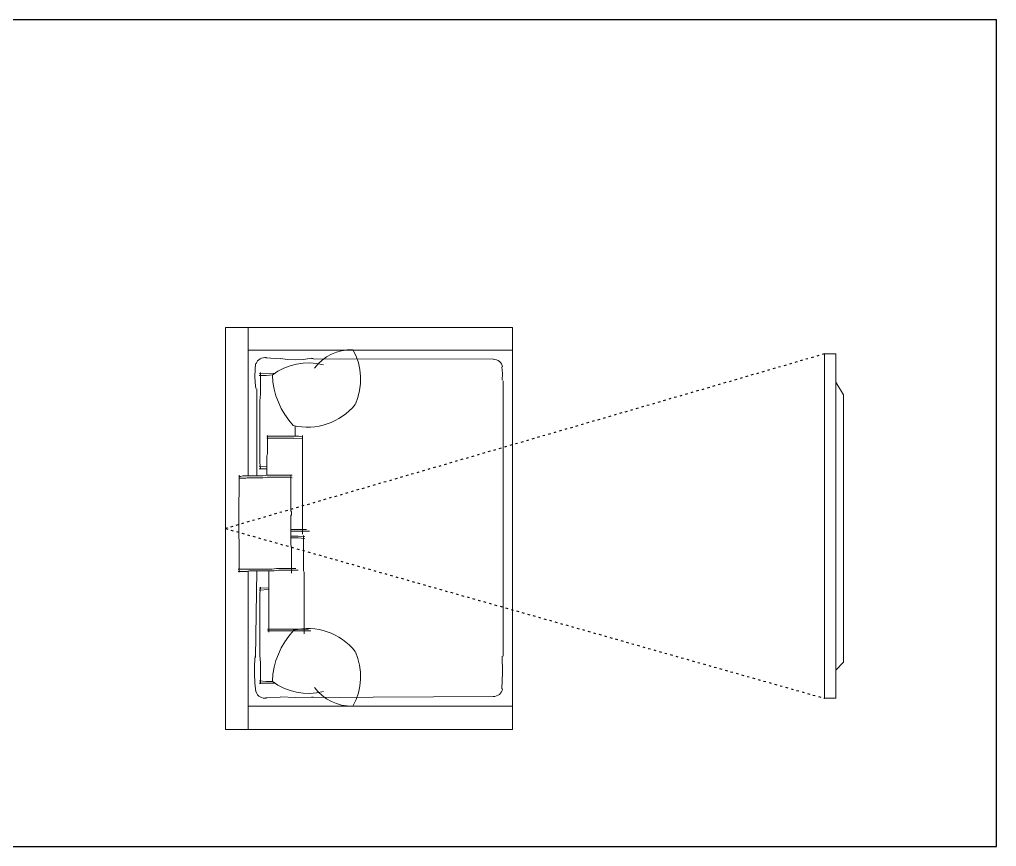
# Model space of a CAD drawing. Extents: x 185064 to 343242, y -369192 to -264966.
# Drawn here: x 282567 to 287702, y -316695 to -312350 of the extents above; entities that cross this region are included whole.
import ezdxf

# ---------------------------------------------------------------- set-up
doc = ezdxf.new("R2010")
doc.units = 0
doc.linetypes.add('ACAD_ISO03W100', pattern=[30, 12, -18])
doc.layers.add('打印框', color=4, linetype='Continuous')

# ---------------------------------------------------------------- blocks, each defined once
blk = doc.blocks.new('A$C1FFB51D2')
at = {"color": 3, "lineweight": 0}
for points in [[(120, 1992.6), (1509.5, 1992.6), (1509.5, 2112.6), (0, 2112.6), (0, 0), (1509.5, 0), (1509.5, 123.2), (120, 123.2)], [(120, 2112.6), (120, 1332.6)], [(215.1, 1954), (206.3, 1954.7), (197.7, 1953.9), (189.5, 1951.6), (181.9, 1947.9), (175, 1943), (169, 1936.9), (164.2, 1929.7), (160.5, 1921.7)], [(212.3, 1953.2), (287.2, 1948.5)], [(668.6, 1995.7), (639.3, 1994.8), (610.7, 1990.4), (583, 1982.7), (556.5, 1971.8), (531.5, 1957.8), (508.2, 1940.9), (487, 1921.2), (468.1, 1898.9)], [(683.2, 1710), (696.3, 1745.1), (705.2, 1781.1), (709.8, 1817.7), (710.2, 1854.4), (706.4, 1890.9), (698.4, 1926.9), (686.2, 1961.9), (669.9, 1995.7)], [(1509.5, 1992.6), (1509.5, 123.2)], [(157.7, 1922.4), (155.3, 1889.6), (154.8, 1856.8), (156.2, 1824), (159.5, 1791.3)], [(514.4, 1915.8), (479.2, 1923.1), (443.7, 1926.2), (408.3, 1925.2), (373.4, 1920.3), (339.2, 1911.5), (306.2, 1898.7), (274.6, 1882.3), (244.9, 1862)], [(287.6, 1949.2), (328.4, 1943.7), (369.6, 1942.1), (410.6, 1944.6), (451.4, 1951.1)], [(460.5, 1948.9), (452.3, 1949.4)], [(461.1, 1948.4), (1408.4, 1945.3)], [(1455.5, 1905), (1453.6, 1913.6), (1450.2, 1921.5), (1445.5, 1928.4), (1439.6, 1934.4), (1432.7, 1939.2), (1425, 1942.7), (1416.7, 1944.8), (1407.9, 1945.2)], [(1455.2, 1835.1), (1455.6, 1870.8), (1453.4, 1906.5)], [(176.8, 1869.5), (262.1, 1872.6)], [(176.8, 1860), (214.7, 1860), (249.5, 1863.2)], [(183.2, 1875.8), (183.2, 1837.9), (183.2, 1800), (183.2, 1762.1), (180, 1727.4), (180, 1708.4), (180, 1692.6), (180, 1676.8), (180, 1661.1), (180, 1645.3), (180, 1629.5), (180, 1613.7), (180, 1601.1), (180, 1588.4), (180, 1572.6), (180, 1550.5), (180, 1525.3), (180, 1512.6), (180, 1500), (180, 1487.4), (180, 1471.6), (180, 1455.8), (180, 1440), (180, 1424.2), (180, 1405.3), (183.2, 1367.4)], [(246.6, 1861.3), (249.7, 1824.7), (256, 1788.7), (265.3, 1753.6), (277.8, 1719.5), (293.1, 1686.6), (311.4, 1655.1), (332.4, 1625.3), (356.1, 1597.3)], [(1458.9, 1597.9), (1458.9, 1831.6)], [(164.2, 1332.6), (164.2, 1790.5)], [(355.7, 1597.3), (378.5, 1592.7), (401.3, 1589.8), (424.1, 1588.5), (446.9, 1588.8), (469.4, 1590.7), (491.7, 1594.1), (513.6, 1599.1), (535.1, 1605.6), (556.1, 1613.6), (576.5, 1623), (596.3, 1633.8), (615.3, 1646), (633.5, 1659.6), (650.9, 1674.5), (667.2, 1690.7), (682.5, 1708.2)], [(366.3, 1594.7), (366.3, 1591.6), (366.3, 1585.3), (366.3, 1582.1), (366.3, 1578.9), (366.3, 1575.8), (366.3, 1572.6), (366.3, 1566.3), (366.3, 1563.2), (366.3, 1556.8), (366.3, 1550.5), (366.3, 1547.4), (366.3, 1541.1)], [(1458.9, 1597.9), (1458.9, 385.3)], [(217.9, 1335.8), (217.9, 1357.9), (217.9, 1380), (217.9, 1402.1), (217.9, 1411.6), (217.9, 1424.2), (217.9, 1436.8), (221.1, 1449.5), (221.1, 1465.3), (221.1, 1477.9), (221.1, 1493.7), (221.1, 1512.6), (221.1, 1544.2)], [(217.9, 1541.1), (312.6, 1541.1), (337.9, 1541.1), (360, 1541.1), (385.3, 1541.1), (407.4, 1537.9)], [(404.2, 1026.3), (404.2, 1038.9), (404.2, 1051.6), (404.2, 1064.2), (404.2, 1076.8), (404.2, 1086.3), (404.2, 1098.9), (404.2, 1108.4), (404.2, 1117.9), (404.2, 1140), (404.2, 1158.9), (404.2, 1174.7), (404.2, 1190.5), (404.2, 1206.3), (404.2, 1222.1), (404.2, 1234.7), (404.2, 1244.2), (404.2, 1256.8), (404.2, 1266.3), (404.2, 1275.8), (404.2, 1285.3), (404.2, 1291.6), (404.2, 1297.9), (404.2, 1304.2), (404.2, 1310.5), (404.2, 1313.7), (404.2, 1316.8), (404.2, 1320), (404.2, 1323.2), (404.2, 1326.3), (404.2, 1329.5), (404.2, 1332.6), (404.2, 1335.8), (404.2, 1338.9), (404.2, 1342.1), (404.2, 1345.3), (404.2, 1351.6), (404.2, 1357.9), (404.2, 1361.1), (404.2, 1367.4), (404.2, 1370.5), (404.2, 1376.8), (404.2, 1380), (404.2, 1386.3), (404.2, 1392.6), (404.2, 1402.1), (404.2, 1408.4), (404.2, 1417.9), (404.2, 1424.2), (404.2, 1436.8), (404.2, 1446.3), (404.2, 1455.8), (404.2, 1468.4), (404.2, 1481.1), (404.2, 1493.7), (404.2, 1500), (404.2, 1509.5), (404.2, 1515.8), (404.2, 1525.3), (404.2, 1534.7), (404.2, 1544.2)], [(217.9, 1531.6), (265.3, 1531.6), (287.4, 1531.6), (312.6, 1531.6), (337.9, 1531.6), (360, 1531.6), (407.4, 1528.4)], [(69.5, 1329.5), (78.9, 1329.5), (91.6, 1332.6), (107.4, 1332.6), (113.7, 1332.6), (120, 1332.6), (129.5, 1332.6), (135.8, 1332.6), (145.3, 1332.6), (154.7, 1332.6), (164.2, 1332.6), (173.7, 1332.6), (186.3, 1332.6), (195.8, 1332.6), (221.1, 1335.8), (243.2, 1335.8), (268.4, 1335.8), (277.9, 1335.8), (290.5, 1335.8), (300, 1335.8), (309.5, 1335.8), (315.8, 1335.8), (325.3, 1335.8), (331.6, 1335.8), (337.9, 1335.8), (350.5, 1335.8)], [(72.6, 827.4), (72.6, 865.3), (72.6, 903.2), (72.6, 937.9), (72.6, 975.8), (72.6, 991.6), (69.5, 1010.5), (69.5, 1026.3), (69.5, 1042.1), (69.5, 1057.9), (69.5, 1073.7), (69.5, 1086.3), (69.5, 1102.1), (69.5, 1114.7), (69.5, 1127.4), (69.5, 1152.6), (69.5, 1177.9), (69.5, 1190.5), (69.5, 1203.2), (69.5, 1215.8), (72.6, 1228.4), (72.6, 1244.2), (72.6, 1260), (72.6, 1278.9), (72.6, 1297.9), (72.6, 1335.8)], [(176.8, 1383.2), (217.9, 1380)], [(176.8, 1370.5), (217.9, 1370.5)], [(347.4, 821.1), (347.4, 833.7), (347.4, 846.3), (347.4, 858.9), (347.4, 871.6), (347.4, 884.2), (347.4, 893.7), (347.4, 906.3), (347.4, 915.8), (347.4, 934.7), (347.4, 953.7), (344.2, 972.6), (344.2, 988.4), (344.2, 1004.2), (344.2, 1016.8), (344.2, 1029.5), (344.2, 1042.1), (344.2, 1051.6), (344.2, 1064.2), (344.2, 1070.5), (344.2, 1080), (344.2, 1086.3), (344.2, 1095.8), (344.2, 1098.9), (344.2, 1105.3), (344.2, 1111.6), (344.2, 1114.7), (344.2, 1117.9), (344.2, 1121.1), (344.2, 1124.2), (347.4, 1127.4), (347.4, 1130.5), (347.4, 1133.7), (347.4, 1136.8), (347.4, 1143.2), (344.2, 1149.5), (344.2, 1155.8), (344.2, 1158.9), (344.2, 1162.1), (344.2, 1168.4), (344.2, 1171.6), (344.2, 1177.9), (344.2, 1184.2), (344.2, 1190.5), (344.2, 1196.8), (344.2, 1206.3), (344.2, 1212.6), (344.2, 1222.1), (344.2, 1231.6), (344.2, 1241.1), (344.2, 1253.7), (344.2, 1263.2), (344.2, 1275.8), (344.2, 1291.6), (344.2, 1297.9), (344.2, 1304.2), (344.2, 1313.7), (344.2, 1323.2), (344.2, 1329.5), (344.2, 1338.9)], [(69.5, 1320), (78.9, 1320), (91.6, 1320), (107.4, 1320), (113.7, 1323.2), (120, 1323.2), (129.5, 1323.2), (135.8, 1323.2), (145.3, 1323.2), (154.7, 1323.2), (164.2, 1323.2), (173.7, 1323.2), (183.2, 1323.2), (195.8, 1323.2), (221.1, 1326.3), (243.2, 1326.3), (268.4, 1326.3), (277.9, 1326.3), (290.5, 1326.3), (300, 1326.3), (309.5, 1326.3), (315.8, 1326.3), (325.3, 1326.3), (331.6, 1326.3), (337.9, 1326.3), (350.5, 1323.2)], [(344.2, 1051.6), (360, 1051.6), (372.6, 1051.6), (385.3, 1051.6), (397.9, 1051.6), (401.1, 1051.6), (407.4, 1051.6), (410.5, 1051.6), (416.8, 1051.6), (420, 1051.6), (423.2, 1051.6), (426.3, 1051.6)], [(344.2, 1042.1), (363.2, 1042.1), (378.9, 1042.1), (391.6, 1042.1), (401.1, 1042.1), (407.4, 1042.1), (413.7, 1042.1), (416.8, 1042.1), (423.2, 1042.1), (426.3, 1042.1), (432.6, 1042.1), (435.8, 1042.1), (438.9, 1042.1), (442.1, 1042.1)], [(344.2, 1016.8), (363.2, 1016.8), (382.1, 1016.8), (416.8, 1013.7)], [(344.2, 1007.4), (382.1, 1007.4), (416.8, 1004.2)], [(413.7, 502.1), (413.7, 514.7), (413.7, 527.4), (413.7, 540), (413.7, 549.5), (413.7, 562.1), (413.7, 574.7), (413.7, 584.2), (413.7, 593.7), (413.7, 615.8), (413.7, 634.7), (413.7, 650.5), (413.7, 666.3), (413.7, 682.1), (413.7, 694.7), (413.7, 710.5), (413.7, 720), (413.7, 732.6), (413.7, 742.1), (413.7, 751.6), (413.7, 757.9), (413.7, 767.4), (413.7, 773.7), (413.7, 780), (413.7, 783.2), (413.7, 789.5), (413.7, 792.6), (413.7, 795.8), (413.7, 798.9), (413.7, 802.1), (413.7, 805.3), (413.7, 808.4), (413.7, 814.7), (413.7, 817.9), (413.7, 821.1), (413.7, 827.4), (410.5, 833.7), (410.5, 836.8), (410.5, 843.2), (410.5, 846.3), (410.5, 852.6), (410.5, 855.8), (410.5, 862.1), (410.5, 868.4), (410.5, 877.9), (410.5, 884.2), (410.5, 893.7), (410.5, 900), (410.5, 909.5), (410.5, 922.1), (410.5, 931.6), (410.5, 944.2), (410.5, 956.8), (410.5, 969.5), (410.5, 975.8), (410.5, 985.3), (410.5, 991.6), (410.5, 1001.1), (410.5, 1010.5), (410.5, 1020)], [(66.3, 843.2), (69.5, 843.2), (72.6, 843.2), (78.9, 843.2), (85.3, 843.2), (94.7, 843.2), (101.1, 843.2), (110.5, 843.2), (120, 843.2), (132.6, 843.2), (142.1, 843.2), (154.7, 843.2), (167.4, 843.2), (192.6, 843.2), (217.9, 843.2), (243.2, 843.2), (268.4, 846.3), (281.1, 846.3), (293.7, 846.3), (303.2, 846.3), (312.6, 846.3), (325.3, 846.3), (334.7, 846.3), (341.1, 846.3), (350.5, 846.3), (356.8, 846.3), (360, 846.3), (366.3, 846.3), (369.5, 846.3)], [(66.3, 830.5), (69.5, 830.5), (75.8, 830.5), (82.1, 830.5), (88.4, 830.5), (94.7, 830.5), (104.2, 830.5), (113.7, 830.5), (126.3, 833.7), (135.8, 833.7), (148.4, 833.7), (161.1, 833.7), (173.7, 833.7), (202.1, 833.7), (227.4, 833.7), (255.8, 833.7), (281.1, 836.8), (293.7, 836.8), (306.3, 836.8), (318.9, 836.8), (328.4, 836.8), (337.9, 836.8), (347.4, 836.8), (356.8, 836.8), (363.2, 836.8), (369.5, 836.8), (375.8, 836.8), (378.9, 836.8), (382.1, 836.8)], [(120, 833.7), (120, 0)], [(157.9, 378.9), (164.2, 833.7)], [(227.4, 511.6), (227.4, 558.9), (227.4, 606.3), (227.4, 628.4), (227.4, 650.5), (227.4, 672.6), (227.4, 691.6), (227.4, 713.7), (227.4, 732.6), (227.4, 751.6), (227.4, 770.5), (227.4, 786.3), (227.4, 805.3), (227.4, 817.9), (227.4, 833.7)], [(176.8, 742.1), (227.4, 745.3)], [(176.8, 732.6), (227.4, 735.8)], [(183.2, 240), (183.2, 277.9), (183.2, 315.8), (183.2, 350.5), (180, 388.4), (180, 404.2), (180, 423.2), (180, 438.9), (180, 454.7), (180, 470.5), (180, 486.3), (180, 502.1), (180, 514.7), (180, 527.4), (180, 540), (180, 565.3), (180, 590.5), (180, 603.2), (180, 615.8), (180, 628.4), (180, 644.2), (180, 656.8), (180, 672.6), (180, 691.6), (180, 710.5), (183.2, 748.4)], [(221.1, 527.4), (224.2, 527.4), (227.4, 527.4), (233.7, 527.4), (236.8, 527.4), (243.2, 527.4), (249.5, 527.4), (255.8, 527.4), (262.1, 527.4), (268.4, 527.4), (277.9, 527.4), (293.7, 527.4), (309.5, 527.4), (328.4, 527.4), (347.4, 527.4), (363.2, 527.4), (378.9, 527.4), (388.4, 527.4), (394.7, 527.4), (401.1, 527.4), (407.4, 527.4), (413.7, 527.4), (420, 527.4), (423.2, 527.4), (429.5, 527.4), (432.6, 527.4), (435.8, 527.4)], [(221.1, 517.9), (224.2, 517.9), (230.5, 517.9), (233.7, 517.9), (240, 517.9), (246.3, 517.9), (252.6, 517.9), (258.9, 517.9), (265.3, 517.9), (274.7, 517.9), (284.2, 517.9), (300, 517.9), (318.9, 517.9), (337.9, 517.9), (356.8, 517.9), (375.8, 517.9), (391.6, 517.9), (401.1, 517.9), (407.4, 517.9), (413.7, 517.9), (420, 517.9), (426.3, 517.9), (432.6, 517.9), (438.9, 517.9), (442.1, 517.9), (445.3, 517.9), (448.4, 517.9)], [(356.1, 518.5), (332.4, 490.5), (311.4, 460.6), (293.1, 429.2), (277.8, 396.3), (265.3, 362.2), (256, 327.1), (249.7, 291.1), (246.6, 254.5)], [(682.4, 410.7), (667.2, 428.3), (650.8, 444.5), (633.5, 459.4), (615.3, 473), (596.3, 485.2), (576.5, 496), (556.1, 505.4), (535.1, 513.4), (513.6, 519.8), (491.7, 524.8), (469.4, 528.3), (446.9, 530.1), (424.1, 530.5), (401.3, 529.2), (378.5, 526.2), (355.7, 521.6)], [(156.3, 386.8), (152.4, 339.4), (151.7, 292), (154.1, 244.5), (159.7, 197.3)], [(669.9, 123.3), (686.2, 157), (698.4, 192), (706.4, 228), (710.2, 264.5), (709.8, 301.3), (705.2, 337.8), (696.3, 373.8), (683.2, 408.9)], [(1453.4, 214.1), (1455.6, 300.1), (1455.2, 386.1)], [(176.8, 255.8), (214.7, 252.6), (249.5, 252.6)], [(176.8, 243.2), (262.1, 243.2)], [(244.9, 253.7), (274.6, 233.5), (306.2, 217), (339.2, 204.3), (373.4, 195.5), (408.3, 190.6), (443.7, 189.6), (479.2, 192.7), (514.4, 200)], [(468.1, 220.1), (487, 197.7), (508.2, 178.1), (531.5, 161.2), (556.5, 147.2), (583, 136.3), (610.7, 128.6), (639.4, 124.2), (668.6, 123.3)], [(1407.9, 173.7), (1416.7, 174.2), (1425, 176.2), (1432.7, 179.7), (1439.6, 184.5), (1445.5, 190.5), (1450.2, 197.5), (1453.6, 205.4), (1455.5, 214)], [(160.5, 197.3), (164.2, 189.2), (169, 182.1), (175, 176), (181.9, 171.1), (189.5, 167.4), (197.7, 165.1), (206.3, 164.2), (215.1, 164.9)], [(287.2, 170.4), (212.3, 165.7)], [(288.3, 171.2), (369.9, 167.4), (451.6, 169.3)], [(452.4, 169.5), (460.6, 170.1)], [(1408.4, 173.7), (461.1, 167.4)]]:
    blk.add_lwpolyline(points, dxfattribs=at)
for points in [[(3208.4, 1973.7), (3148.4, 1973.7), (3148.4, 164.2), (3208.4, 164.2)], [(3208.4, 1825.3), (3208.4, 312.6), (3249.5, 353.7), (3249.5, 1758.9)]]:
    blk.add_lwpolyline(points, close=True, dxfattribs=at)
at = {"layer": '打印框', "color": 8, "linetype": 'ACAD_ISO03W100'}
for p, q in [((3148.4, 1973.7), (0, 1056.3)), ((0, 1056.3), (3148.4, 164.2))]:
    blk.add_line(p, q, dxfattribs=at)

msp = doc.modelspace()

# ---------------------------------------------------------------- linework, layer by layer
at = {"color": 8}
for p, q in [((185063.7, -312350), (287702.1, -312350)), ((287702.1, -316695.1), (287702.1, -312350)), ((185063.7, -316695.1), (287702.1, -316695.1))]:
    msp.add_line(p, q, dxfattribs=at)

# ---------------------------------------------------------------- block references
msp.add_blockref('A$C1FFB51D2', (283649.2, -316080.6))

doc.saveas('drawing.dxf')
